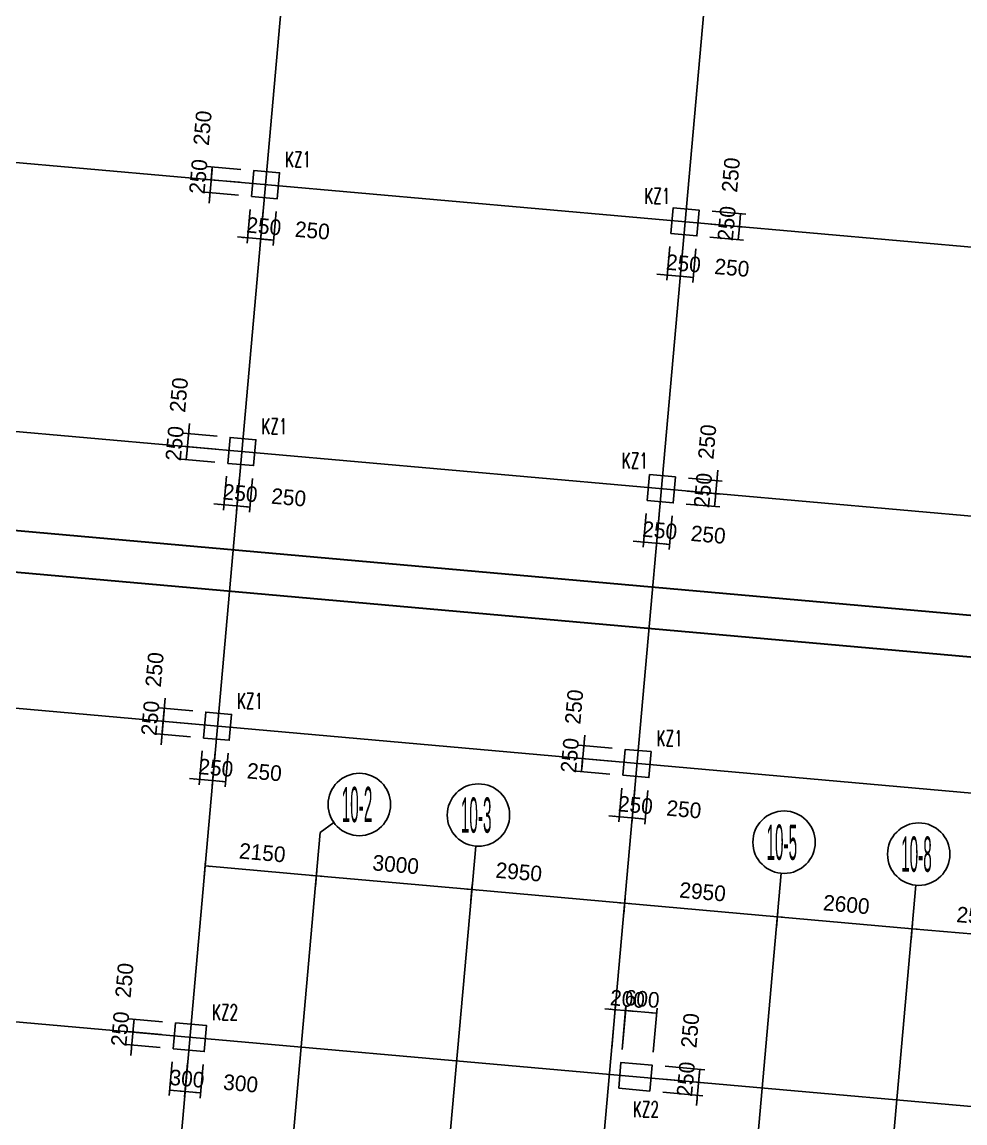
# Model space of a CAD drawing. Extents: x 19107 to 699106, y -67310 to 245688.
# Drawn here: x 598803 to 616937, y 76273 to 97433 of the extents above; entities that cross this region are included whole.
import ezdxf

# ---------------------------------------------------------------- set-up
doc = ezdxf.new("R2010")
doc.units = 0
doc.header["$LTSCALE"] = 100
doc.header["$MEASUREMENT"] = 0
for name, color, linetype in [('AXIS', 3, 'Continuous'), ('DIM', 3, 'Continuous'), ('DOTE', 253, 'Continuous'), ('L-AXIS', 3, 'Continuous')]:
    doc.layers.add(name, color=color, linetype=linetype)
doc.layers.add('Select Column Frame Position', color=7, linetype='Continuous', lineweight=0)
doc.styles.get("Standard").update_dxf_attribs({"font": 'standard'})
doc.styles.add('汉字', font='汉字')
doc.dimstyles.get("Standard").update_dxf_attribs({"dimtxt": 300, "dimasz": 100, "dimexe": 100, "dimexo": 250, "dimgap": 100, "dimtad": 0, "dimtoh": 1, "dimdec": 0, "dimdsep": 46, "dimcen": 0.09, "dimclrt": 7, "dimadec": 0, "dimazin": 0, "dimtfac": 1, "dimtdec": 4, "dimtofl": 0, "dimtmove": 0, "dimatfit": 3, "dimfxl": 1, "dimtolj": 1, "dimtzin": 0, "dimarcsym": 0})

# ---------------------------------------------------------------- blocks, each defined once
blk = doc.blocks.new('*D1012')
at = {"layer": 'L-AXIS', "color": 0, "linetype": 'ByBlock', "lineweight": -2}
for p, q in [((610373, 80284), (610401, 80597)), ((610392, 80497), (613330, 80236)), ((613312, 80024), (613339, 80336))]:
    blk.add_line(p, q, dxfattribs=at)
for points in [[(610392, 80497), (610493, 80505), (610490, 80472)], [(613330, 80236), (613229, 80229), (613232, 80262)]]:
    blk.add_solid(points, dxfattribs=at)
at = {"layer": 'L-AXIS', "color": 7, "linetype": 'Continuous', "lineweight": -2, "insert": (611892, 80715), "char_height": 300, "width": 775, "attachment_point": 5, "rotation": 354.9316, "style": '汉字'}
blk.add_mtext('2950', dxfattribs=at)
blk = doc.blocks.new('*D3986')
at = {"layer": 'L-AXIS', "color": 0, "linetype": 'ByBlock', "lineweight": -2}
for p, q in [((613312, 80024), (613339, 80336)), ((613330, 80236), (615920, 80007)), ((615901, 79794), (615929, 80106))]:
    blk.add_line(p, q, dxfattribs=at)
for points in [[(613330, 80236), (613431, 80244), (613429, 80211)], [(615920, 80007), (615819, 79999), (615822, 80032)]]:
    blk.add_solid(points, dxfattribs=at)
at = {"layer": 'L-AXIS', "color": 7, "linetype": 'Continuous', "lineweight": -2, "insert": (614656, 80470), "char_height": 300, "width": 775, "attachment_point": 5, "rotation": 354.9316, "style": '汉字'}
blk.add_mtext('2600', dxfattribs=at)
blk = doc.blocks.new('*D4329')
at = {"layer": 'L-AXIS', "color": 0, "linetype": 'ByBlock', "lineweight": -2}
for p, q in [((607435, 80545), (607462, 80857)), ((607453, 80758), (610392, 80497)), ((610373, 80284), (610401, 80597))]:
    blk.add_line(p, q, dxfattribs=at)
for points in [[(607453, 80758), (607555, 80765), (607552, 80732)], [(610392, 80497), (610291, 80489), (610294, 80523)]]:
    blk.add_solid(points, dxfattribs=at)
at = {"layer": 'L-AXIS', "color": 7, "linetype": 'Continuous', "lineweight": -2, "insert": (608357, 81096), "char_height": 300, "width": 775, "attachment_point": 5, "rotation": 354.9316, "style": '汉字'}
blk.add_mtext('2950', dxfattribs=at)
blk = doc.blocks.new('*D4660')
at = {"layer": 'L-AXIS', "color": 0, "linetype": 'ByBlock', "lineweight": -2}
for p, q in [((615901, 79794), (615929, 80106)), ((615920, 80007), (618460, 79782)), ((618441, 79569), (618469, 79881))]:
    blk.add_line(p, q, dxfattribs=at)
for points in [[(615920, 80007), (616021, 80015), (616018, 79981)], [(618460, 79782), (618359, 79774), (618362, 79807)]]:
    blk.add_solid(points, dxfattribs=at)
at = {"layer": 'L-AXIS', "color": 7, "linetype": 'Continuous', "lineweight": -2, "insert": (617221, 80243), "char_height": 300, "width": 780, "attachment_point": 5, "rotation": 354.9316, "style": '汉字'}
blk.add_mtext('2550', dxfattribs=at)
blk = doc.blocks.new('*D2031')
at = {"layer": 'L-AXIS', "color": 0, "linetype": 'ByBlock', "lineweight": -2}
for p, q in [((602305, 81000), (602332, 81312)), ((602324, 81213), (604465, 81023)), ((604446, 80810), (604474, 81122))]:
    blk.add_line(p, q, dxfattribs=at)
for points in [[(602324, 81213), (602425, 81220), (602422, 81187)], [(604465, 81023), (604364, 81015), (604367, 81048)]]:
    blk.add_solid(points, dxfattribs=at)
at = {"layer": 'L-AXIS', "color": 7, "linetype": 'Continuous', "lineweight": -2, "insert": (603425, 81466), "char_height": 300, "width": 775, "attachment_point": 5, "rotation": 354.9316, "style": '汉字'}
blk.add_mtext('2150', dxfattribs=at)
blk = doc.blocks.new('*D2933')
at = {"layer": 'L-AXIS', "color": 0, "linetype": 'ByBlock', "lineweight": -2}
for p, q in [((604446, 80810), (604474, 81122)), ((604465, 81023), (607453, 80758)), ((607435, 80545), (607462, 80857))]:
    blk.add_line(p, q, dxfattribs=at)
for points in [[(604465, 81023), (604566, 81031), (604563, 80997)], [(607453, 80758), (607352, 80750), (607355, 80783)]]:
    blk.add_solid(points, dxfattribs=at)
at = {"layer": 'L-AXIS', "color": 7, "linetype": 'Continuous', "lineweight": -2, "insert": (605990, 81239), "char_height": 300, "width": 780, "attachment_point": 5, "rotation": 354.9316, "style": '汉字'}
blk.add_mtext('3000', dxfattribs=at)
blk = doc.blocks.new('_AXISO')
blk.add_circle((0, 0), 0.5)
blk = doc.blocks.new('*D3064')
at = {"layer": 'DIM', "color": 0, "linetype": 'ByBlock', "lineweight": -2}
for p, q in [((601506, 78220), (600859, 78277)), ((600958, 78268), (600936, 78019)), ((601484, 77971), (600836, 78028))]:
    blk.add_line(p, q, dxfattribs=at)
for points in [[(600936, 78019), (600928, 78120), (600961, 78117)], [(600958, 78268), (600966, 78167), (600933, 78170)]]:
    blk.add_solid(points, dxfattribs=at)
at = {"layer": 'DIM', "color": 7, "linetype": 'Continuous', "lineweight": -2, "insert": (600773, 79014), "char_height": 300, "width": 566.67, "attachment_point": 5, "rotation": 84.9316, "style": '汉字'}
blk.add_mtext('250', dxfattribs=at)
blk = doc.blocks.new('*D3426')
at = {"layer": 'DIM', "color": 0, "linetype": 'ByBlock', "lineweight": -2}
for p, q in [((600954, 78218), (600896, 77571)), ((601484, 77971), (600836, 78028)), ((601462, 77722), (600814, 77779))]:
    blk.add_line(p, q, dxfattribs=at)
for points in [[(600936, 78019), (600928, 78120), (600961, 78117)], [(600914, 77770), (600922, 77669), (600889, 77672)]]:
    blk.add_solid(points, dxfattribs=at)
at = {"layer": 'DIM', "color": 7, "linetype": 'Continuous', "lineweight": -2, "insert": (600691, 78081), "char_height": 300, "width": 566.67, "attachment_point": 5, "rotation": 84.9316, "style": '汉字'}
blk.add_mtext('250', dxfattribs=at)
blk = doc.blocks.new('*D3747')
at = {"layer": 'DIM', "color": 0, "linetype": 'ByBlock', "lineweight": -2}
for p, q in [((601689, 77450), (601631, 76803)), ((601988, 77424), (601930, 76777)), ((601640, 76903), (601939, 76876))]:
    blk.add_line(p, q, dxfattribs=at)
for points in [[(601640, 76903), (601741, 76910), (601738, 76877)], [(601939, 76876), (601838, 76868), (601841, 76902)]]:
    blk.add_solid(points, dxfattribs=at)
at = {"layer": 'DIM', "color": 7, "linetype": 'Continuous', "lineweight": -2, "insert": (601976, 77124), "char_height": 300, "width": 566.67, "attachment_point": 5, "rotation": 354.9316, "style": '汉字'}
blk.add_mtext('300', dxfattribs=at)
blk = doc.blocks.new('*D1480')
at = {"layer": 'DIM', "color": 0, "linetype": 'ByBlock', "lineweight": -2}
for p, q in [((601988, 77424), (601930, 76777)), ((602286, 77397), (602229, 76750)), ((601939, 76876), (602238, 76850))]:
    blk.add_line(p, q, dxfattribs=at)
for points in [[(601939, 76876), (602040, 76884), (602037, 76851)], [(602238, 76850), (602137, 76842), (602140, 76875)]]:
    blk.add_solid(points, dxfattribs=at)
at = {"layer": 'DIM', "color": 7, "linetype": 'Continuous', "lineweight": -2, "insert": (603008, 77032), "char_height": 300, "width": 566.67, "attachment_point": 5, "rotation": 354.9316, "style": '汉字'}
blk.add_mtext('300', dxfattribs=at)
blk = doc.blocks.new('*D4372')
at = {"layer": 'DIM', "color": 0, "linetype": 'ByBlock', "lineweight": -2}
for p, q in [((610805, 87986), (610748, 87339)), ((611054, 87964), (610997, 87317)), ((610557, 87456), (611205, 87399))]:
    blk.add_line(p, q, dxfattribs=at)
for points in [[(610757, 87438), (610656, 87431), (610658, 87464)], [(611006, 87416), (611107, 87424), (611104, 87391)]]:
    blk.add_solid(points, dxfattribs=at)
at = {"layer": 'DIM', "color": 7, "linetype": 'Continuous', "lineweight": -2, "insert": (611068, 87662), "char_height": 300, "width": 566.67, "attachment_point": 5, "rotation": 354.9316, "style": '汉字'}
blk.add_mtext('250', dxfattribs=at)
blk = doc.blocks.new('*D4748')
at = {"layer": 'DIM', "color": 0, "linetype": 'ByBlock', "lineweight": -2}
for p, q in [((611054, 87964), (610997, 87317)), ((611303, 87942), (611246, 87295)), ((611006, 87416), (611255, 87394))]:
    blk.add_line(p, q, dxfattribs=at)
for points in [[(611006, 87416), (611107, 87424), (611104, 87391)], [(611255, 87394), (611154, 87387), (611156, 87420)]]:
    blk.add_solid(points, dxfattribs=at)
at = {"layer": 'DIM', "color": 7, "linetype": 'Continuous', "lineweight": -2, "insert": (612000, 87579), "char_height": 300, "width": 566.67, "attachment_point": 5, "rotation": 354.9316, "style": '汉字'}
blk.add_mtext('250', dxfattribs=at)
blk = doc.blocks.new('*D5059')
at = {"layer": 'DIM', "color": 0, "linetype": 'ByBlock', "lineweight": -2}
for p, q in [((611596, 88418), (612244, 88361)), ((612122, 88120), (612144, 88369)), ((611574, 88169), (612222, 88112))]:
    blk.add_line(p, q, dxfattribs=at)
for points in [[(612144, 88369), (612152, 88268), (612119, 88271)], [(612122, 88120), (612114, 88222), (612148, 88219)]]:
    blk.add_solid(points, dxfattribs=at)
at = {"layer": 'DIM', "color": 7, "linetype": 'Continuous', "lineweight": -2, "insert": (611899, 88432), "char_height": 300, "width": 566.67, "attachment_point": 5, "rotation": 84.9316, "style": '汉字'}
blk.add_mtext('250', dxfattribs=at)
blk = doc.blocks.new('*D111')
at = {"layer": 'DIM', "color": 0, "linetype": 'ByBlock', "lineweight": -2}
for p, q in [((611618, 88667), (612266, 88610)), ((612127, 88170), (612184, 88818)), ((611596, 88418), (612244, 88361))]:
    blk.add_line(p, q, dxfattribs=at)
for points in [[(612166, 88618), (612159, 88720), (612192, 88717)], [(612144, 88369), (612152, 88268), (612119, 88271)]]:
    blk.add_solid(points, dxfattribs=at)
at = {"layer": 'DIM', "color": 7, "linetype": 'Continuous', "lineweight": -2, "insert": (611981, 89364), "char_height": 300, "width": 566.67, "attachment_point": 5, "rotation": 84.9316, "style": '汉字'}
blk.add_mtext('250', dxfattribs=at)
blk = doc.blocks.new('*D3076')
at = {"layer": 'DIM', "color": 0, "linetype": 'ByBlock', "lineweight": -2}
for p, q in [((602024, 89719), (601966, 89071)), ((602554, 89471), (601907, 89528)), ((602532, 89222), (601885, 89279))]:
    blk.add_line(p, q, dxfattribs=at)
for points in [[(602006, 89520), (601998, 89621), (602032, 89618)], [(601984, 89271), (601992, 89170), (601959, 89172)]]:
    blk.add_solid(points, dxfattribs=at)
at = {"layer": 'DIM', "color": 7, "linetype": 'Continuous', "lineweight": -2, "insert": (601821, 90265), "char_height": 300, "width": 566.67, "attachment_point": 5, "rotation": 84.9316, "style": '汉字'}
blk.add_mtext('250', dxfattribs=at)
blk = doc.blocks.new('*D3437')
at = {"layer": 'DIM', "color": 0, "linetype": 'ByBlock', "lineweight": -2}
for p, q in [((602532, 89222), (601885, 89279)), ((601984, 89271), (601962, 89022)), ((602510, 88973), (601862, 89030))]:
    blk.add_line(p, q, dxfattribs=at)
for points in [[(601962, 89022), (601954, 89123), (601987, 89120)], [(601984, 89271), (601992, 89170), (601959, 89172)]]:
    blk.add_solid(points, dxfattribs=at)
at = {"layer": 'DIM', "color": 7, "linetype": 'Continuous', "lineweight": -2, "insert": (601739, 89333), "char_height": 300, "width": 566.67, "attachment_point": 5, "rotation": 84.9316, "style": '汉字'}
blk.add_mtext('250', dxfattribs=at)
blk = doc.blocks.new('*D3760')
at = {"layer": 'DIM', "color": 0, "linetype": 'ByBlock', "lineweight": -2}
for p, q in [((602737, 88702), (602679, 88054)), ((602986, 88680), (602928, 88032)), ((602489, 88172), (603136, 88114))]:
    blk.add_line(p, q, dxfattribs=at)
for points in [[(602688, 88154), (602587, 88146), (602590, 88179)], [(602937, 88132), (603038, 88140), (603035, 88107)]]:
    blk.add_solid(points, dxfattribs=at)
at = {"layer": 'DIM', "color": 7, "linetype": 'Continuous', "lineweight": -2, "insert": (602999, 88377), "char_height": 300, "width": 566.67, "attachment_point": 5, "rotation": 354.9316, "style": '汉字'}
blk.add_mtext('250', dxfattribs=at)
blk = doc.blocks.new('*D4119')
at = {"layer": 'DIM', "color": 0, "linetype": 'ByBlock', "lineweight": -2}
for p, q in [((602986, 88680), (602928, 88032)), ((603235, 88658), (603177, 88010)), ((602937, 88132), (603186, 88110))]:
    blk.add_line(p, q, dxfattribs=at)
for points in [[(602937, 88132), (603038, 88140), (603035, 88107)], [(603186, 88110), (603085, 88102), (603088, 88135)]]:
    blk.add_solid(points, dxfattribs=at)
at = {"layer": 'DIM', "color": 7, "linetype": 'Continuous', "lineweight": -2, "insert": (603932, 88295), "char_height": 300, "width": 566.67, "attachment_point": 5, "rotation": 354.9316, "style": '汉字'}
blk.add_mtext('250', dxfattribs=at)
blk = doc.blocks.new('*D4747')
at = {"layer": 'DIM', "color": 0, "linetype": 'ByBlock', "lineweight": -2}
for p, q in [((610343, 77687), (610417, 78533)), ((610409, 78434), (611006, 78381)), ((610941, 77634), (611015, 78481))]:
    blk.add_line(p, q, dxfattribs=at)
for points in [[(610409, 78434), (610510, 78441), (610507, 78408)], [(611006, 78381), (610905, 78373), (610908, 78407)]]:
    blk.add_solid(points, dxfattribs=at)
at = {"layer": 'DIM', "color": 7, "linetype": 'Continuous', "lineweight": -2, "insert": (610729, 78657), "char_height": 300, "width": 556.67, "attachment_point": 5, "rotation": 355, "style": '汉字'}
blk.add_mtext('600', dxfattribs=at)
blk = doc.blocks.new('*D4779')
at = {"layer": 'DIM', "color": 0, "linetype": 'ByBlock', "lineweight": -2}
for p, q in [((611260, 93116), (611203, 92469)), ((611509, 93094), (611452, 92447)), ((611012, 92586), (611660, 92529))]:
    blk.add_line(p, q, dxfattribs=at)
for points in [[(611212, 92568), (611110, 92561), (611113, 92594)], [(611461, 92546), (611562, 92554), (611559, 92521)]]:
    blk.add_solid(points, dxfattribs=at)
at = {"layer": 'DIM', "color": 7, "linetype": 'Continuous', "lineweight": -2, "insert": (611523, 92792), "char_height": 300, "width": 566.67, "attachment_point": 5, "rotation": 354.9316, "style": '汉字'}
blk.add_mtext('250', dxfattribs=at)
blk = doc.blocks.new('*D5131')
at = {"layer": 'DIM', "color": 0, "linetype": 'ByBlock', "lineweight": -2}
for p, q in [((611509, 93094), (611452, 92447)), ((611758, 93072), (611701, 92425)), ((611461, 92546), (611710, 92524))]:
    blk.add_line(p, q, dxfattribs=at)
for points in [[(611461, 92546), (611562, 92554), (611559, 92521)], [(611710, 92524), (611609, 92516), (611611, 92550)]]:
    blk.add_solid(points, dxfattribs=at)
at = {"layer": 'DIM', "color": 7, "linetype": 'Continuous', "lineweight": -2, "insert": (612455, 92709), "char_height": 300, "width": 566.67, "attachment_point": 5, "rotation": 354.9316, "style": '汉字'}
blk.add_mtext('250', dxfattribs=at)
blk = doc.blocks.new('*D142')
at = {"layer": 'DIM', "color": 0, "linetype": 'ByBlock', "lineweight": -2}
for p, q in [((612051, 93548), (612699, 93491)), ((612577, 93250), (612599, 93499)), ((612029, 93299), (612677, 93241))]:
    blk.add_line(p, q, dxfattribs=at)
for points in [[(612577, 93250), (612569, 93351), (612603, 93348)], [(612599, 93499), (612607, 93398), (612574, 93401)]]:
    blk.add_solid(points, dxfattribs=at)
at = {"layer": 'DIM', "color": 7, "linetype": 'Continuous', "lineweight": -2, "insert": (612354, 93562), "char_height": 300, "width": 566.67, "attachment_point": 5, "rotation": 84.9316, "style": '汉字'}
blk.add_mtext('250', dxfattribs=at)
blk = doc.blocks.new('*D3137')
at = {"layer": 'DIM', "color": 0, "linetype": 'ByBlock', "lineweight": -2}
for p, q in [((612073, 93797), (612721, 93740)), ((612599, 93499), (612621, 93748)), ((612051, 93548), (612699, 93491))]:
    blk.add_line(p, q, dxfattribs=at)
for points in [[(612621, 93748), (612629, 93647), (612596, 93650)], [(612599, 93499), (612591, 93600), (612625, 93597)]]:
    blk.add_solid(points, dxfattribs=at)
at = {"layer": 'DIM', "color": 7, "linetype": 'Continuous', "lineweight": -2, "insert": (612436, 94494), "char_height": 300, "width": 566.67, "attachment_point": 5, "rotation": 84.9316, "style": '汉字'}
blk.add_mtext('250', dxfattribs=at)
blk = doc.blocks.new('*D3465')
at = {"layer": 'DIM', "color": 0, "linetype": 'ByBlock', "lineweight": -2}
for p, q in [((603009, 94601), (602362, 94658)), ((602461, 94649), (602439, 94400)), ((602987, 94352), (602340, 94409))]:
    blk.add_line(p, q, dxfattribs=at)
for points in [[(602461, 94649), (602469, 94548), (602436, 94551)], [(602439, 94400), (602431, 94502), (602465, 94499)]]:
    blk.add_solid(points, dxfattribs=at)
at = {"layer": 'DIM', "color": 7, "linetype": 'Continuous', "lineweight": -2, "insert": (602276, 95395), "char_height": 300, "width": 566.67, "attachment_point": 5, "rotation": 84.9316, "style": '汉字'}
blk.add_mtext('250', dxfattribs=at)
blk = doc.blocks.new('*D3830')
at = {"layer": 'DIM', "color": 0, "linetype": 'ByBlock', "lineweight": -2}
for p, q in [((602457, 94600), (602399, 93952)), ((602987, 94352), (602340, 94409)), ((602965, 94103), (602317, 94160))]:
    blk.add_line(p, q, dxfattribs=at)
for points in [[(602439, 94400), (602431, 94502), (602465, 94499)], [(602417, 94151), (602425, 94050), (602392, 94053)]]:
    blk.add_solid(points, dxfattribs=at)
at = {"layer": 'DIM', "color": 7, "linetype": 'Continuous', "lineweight": -2, "insert": (602194, 94463), "char_height": 300, "width": 566.67, "attachment_point": 5, "rotation": 84.9316, "style": '汉字'}
blk.add_mtext('250', dxfattribs=at)
blk = doc.blocks.new('*D4149')
at = {"layer": 'DIM', "color": 0, "linetype": 'ByBlock', "lineweight": -2}
for p, q in [((603192, 93832), (603134, 93184)), ((603441, 93810), (603383, 93162)), ((602944, 93302), (603591, 93244))]:
    blk.add_line(p, q, dxfattribs=at)
for points in [[(603143, 93284), (603042, 93276), (603045, 93309)], [(603392, 93262), (603493, 93270), (603490, 93236)]]:
    blk.add_solid(points, dxfattribs=at)
at = {"layer": 'DIM', "color": 7, "linetype": 'Continuous', "lineweight": -2, "insert": (603454, 93507), "char_height": 300, "width": 566.67, "attachment_point": 5, "rotation": 354.9316, "style": '汉字'}
blk.add_mtext('250', dxfattribs=at)
blk = doc.blocks.new('*D1880')
at = {"layer": 'DIM', "color": 0, "linetype": 'ByBlock', "lineweight": -2}
for p, q in [((603441, 93810), (603383, 93162)), ((603690, 93788), (603632, 93140)), ((603392, 93262), (603641, 93240))]:
    blk.add_line(p, q, dxfattribs=at)
for points in [[(603392, 93262), (603493, 93270), (603490, 93236)], [(603641, 93240), (603540, 93232), (603543, 93265)]]:
    blk.add_solid(points, dxfattribs=at)
at = {"layer": 'DIM', "color": 7, "linetype": 'Continuous', "lineweight": -2, "insert": (604387, 93425), "char_height": 300, "width": 566.67, "attachment_point": 5, "rotation": 354.9316, "style": '汉字'}
blk.add_mtext('250', dxfattribs=at)
blk = doc.blocks.new('*D3148')
at = {"layer": 'DIM', "color": 0, "linetype": 'ByBlock', "lineweight": -2}
for p, q in [((609624, 83724), (609567, 83077)), ((610154, 83476), (609507, 83534)), ((610132, 83227), (609485, 83285))]:
    blk.add_line(p, q, dxfattribs=at)
for points in [[(609606, 83525), (609599, 83626), (609632, 83623)], [(609584, 83276), (609592, 83175), (609559, 83178)]]:
    blk.add_solid(points, dxfattribs=at)
at = {"layer": 'DIM', "color": 7, "linetype": 'Continuous', "lineweight": -2, "insert": (609421, 84270), "char_height": 300, "width": 566.67, "attachment_point": 5, "rotation": 84.9316, "style": '汉字'}
blk.add_mtext('250', dxfattribs=at)
blk = doc.blocks.new('*D3517')
at = {"layer": 'DIM', "color": 0, "linetype": 'ByBlock', "lineweight": -2}
for p, q in [((610132, 83227), (609485, 83285)), ((609584, 83276), (609562, 83027)), ((610110, 82978), (609463, 83036))]:
    blk.add_line(p, q, dxfattribs=at)
for points in [[(609584, 83276), (609592, 83175), (609559, 83178)], [(609562, 83027), (609554, 83128), (609588, 83125)]]:
    blk.add_solid(points, dxfattribs=at)
at = {"layer": 'DIM', "color": 7, "linetype": 'Continuous', "lineweight": -2, "insert": (609339, 83338), "char_height": 300, "width": 566.67, "attachment_point": 5, "rotation": 84.9316, "style": '汉字'}
blk.add_mtext('250', dxfattribs=at)
blk = doc.blocks.new('*D3847')
at = {"layer": 'DIM', "color": 0, "linetype": 'ByBlock', "lineweight": -2}
for p, q in [((610337, 82707), (610280, 82060)), ((610586, 82685), (610529, 82037)), ((610089, 82177), (610737, 82119))]:
    blk.add_line(p, q, dxfattribs=at)
for points in [[(610288, 82159), (610187, 82151), (610190, 82185)], [(610537, 82137), (610638, 82145), (610636, 82112)]]:
    blk.add_solid(points, dxfattribs=at)
at = {"layer": 'DIM', "color": 7, "linetype": 'Continuous', "lineweight": -2, "insert": (610600, 82383), "char_height": 300, "width": 566.67, "attachment_point": 5, "rotation": 354.9316, "style": '汉字'}
blk.add_mtext('250', dxfattribs=at)
blk = doc.blocks.new('*D4210')
at = {"layer": 'DIM', "color": 0, "linetype": 'ByBlock', "lineweight": -2}
for p, q in [((610586, 82685), (610529, 82037)), ((610835, 82663), (610778, 82015)), ((610537, 82137), (610786, 82115))]:
    blk.add_line(p, q, dxfattribs=at)
for points in [[(610537, 82137), (610638, 82145), (610636, 82112)], [(610786, 82115), (610685, 82107), (610688, 82140)]]:
    blk.add_solid(points, dxfattribs=at)
at = {"layer": 'DIM', "color": 7, "linetype": 'Continuous', "lineweight": -2, "insert": (611532, 82300), "char_height": 300, "width": 566.67, "attachment_point": 5, "rotation": 354.9316, "style": '汉字'}
blk.add_mtext('250', dxfattribs=at)
blk = doc.blocks.new('*D1802')
at = {"layer": 'DIM', "color": 0, "linetype": 'ByBlock', "lineweight": -2}
for p, q in [((601556, 84440), (601498, 83792)), ((602086, 84192), (601438, 84249)), ((602064, 83943), (601416, 84000))]:
    blk.add_line(p, q, dxfattribs=at)
for points in [[(601538, 84240), (601530, 84341), (601563, 84338)], [(601516, 83991), (601524, 83890), (601490, 83893)]]:
    blk.add_solid(points, dxfattribs=at)
at = {"layer": 'DIM', "color": 7, "linetype": 'Continuous', "lineweight": -2, "insert": (601353, 84986), "char_height": 300, "width": 566.67, "attachment_point": 5, "rotation": 84.9316, "style": '汉字'}
blk.add_mtext('250', dxfattribs=at)
blk = doc.blocks.new('*D1830')
at = {"layer": 'DIM', "color": 0, "linetype": 'ByBlock', "lineweight": -2}
for p, q in [((601534, 84191), (601476, 83543)), ((602064, 83943), (601416, 84000)), ((602042, 83694), (601394, 83751))]:
    blk.add_line(p, q, dxfattribs=at)
for points in [[(601516, 83991), (601508, 84092), (601541, 84089)], [(601494, 83742), (601502, 83641), (601468, 83644)]]:
    blk.add_solid(points, dxfattribs=at)
at = {"layer": 'DIM', "color": 7, "linetype": 'Continuous', "lineweight": -2, "insert": (601270, 84053), "char_height": 300, "width": 566.67, "attachment_point": 5, "rotation": 84.9316, "style": '汉字'}
blk.add_mtext('250', dxfattribs=at)
blk = doc.blocks.new('*D2157')
at = {"layer": 'DIM', "color": 0, "linetype": 'ByBlock', "lineweight": -2}
for p, q in [((602269, 83423), (602211, 82775)), ((602518, 83401), (602460, 82753)), ((602021, 82892), (602668, 82835))]:
    blk.add_line(p, q, dxfattribs=at)
for points in [[(602220, 82875), (602119, 82867), (602122, 82900)], [(602469, 82853), (602570, 82860), (602567, 82827)]]:
    blk.add_solid(points, dxfattribs=at)
at = {"layer": 'DIM', "color": 7, "linetype": 'Continuous', "lineweight": -2, "insert": (602531, 83098), "char_height": 300, "width": 566.67, "attachment_point": 5, "rotation": 354.9316, "style": '汉字'}
blk.add_mtext('250', dxfattribs=at)
blk = doc.blocks.new('*D2501')
at = {"layer": 'DIM', "color": 0, "linetype": 'ByBlock', "lineweight": -2}
for p, q in [((602518, 83401), (602460, 82753)), ((602767, 83378), (602709, 82731)), ((602469, 82853), (602718, 82831))]:
    blk.add_line(p, q, dxfattribs=at)
for points in [[(602469, 82853), (602570, 82860), (602567, 82827)], [(602718, 82831), (602617, 82823), (602620, 82856)]]:
    blk.add_solid(points, dxfattribs=at)
at = {"layer": 'DIM', "color": 7, "linetype": 'Continuous', "lineweight": -2, "insert": (603464, 83015), "char_height": 300, "width": 566.67, "attachment_point": 5, "rotation": 354.9316, "style": '汉字'}
blk.add_mtext('250', dxfattribs=at)
blk = doc.blocks.new('*D4403')
at = {"layer": 'DIM', "color": 0, "linetype": 'ByBlock', "lineweight": -2}
for p, q in [((611776, 76606), (611833, 77254)), ((611146, 77114), (611915, 77045)), ((611124, 76865), (611893, 76796))]:
    blk.add_line(p, q, dxfattribs=at)
for points in [[(611815, 77054), (611808, 77155), (611841, 77152)], [(611793, 76805), (611801, 76704), (611768, 76707)]]:
    blk.add_solid(points, dxfattribs=at)
at = {"layer": 'DIM', "color": 7, "linetype": 'Continuous', "lineweight": -2, "insert": (611570, 77116), "char_height": 300, "width": 566.67, "attachment_point": 5, "rotation": 84.9316, "style": '汉字'}
blk.add_mtext('250', dxfattribs=at)
blk = doc.blocks.new('*D339')
at = {"layer": 'DIM', "color": 0, "linetype": 'ByBlock', "lineweight": -2}
for p, q in [((611168, 77363), (611937, 77294)), ((611815, 77054), (611837, 77303)), ((611146, 77114), (611915, 77045))]:
    blk.add_line(p, q, dxfattribs=at)
for points in [[(611837, 77303), (611845, 77202), (611812, 77205)], [(611815, 77054), (611808, 77155), (611841, 77152)]]:
    blk.add_solid(points, dxfattribs=at)
at = {"layer": 'DIM', "color": 7, "linetype": 'Continuous', "lineweight": -2, "insert": (611653, 78049), "char_height": 300, "width": 566.67, "attachment_point": 5, "rotation": 84.9316, "style": '汉字'}
blk.add_mtext('250', dxfattribs=at)
blk = doc.blocks.new('*D4739')
at = {"layer": 'DIM', "color": 0, "linetype": 'ByBlock', "lineweight": -2}
for p, q in [((610144, 77704), (610219, 78551)), ((610343, 77687), (610419, 78533)), ((610609, 78416), (610011, 78469))]:
    blk.add_line(p, q, dxfattribs=at)
for points in [[(610210, 78451), (610109, 78444), (610112, 78477)], [(610410, 78434), (610511, 78442), (610508, 78408)]]:
    blk.add_solid(points, dxfattribs=at)
at = {"layer": 'DIM', "color": 7, "linetype": 'Continuous', "lineweight": -2, "insert": (610447, 78656), "char_height": 300, "width": 566.67, "attachment_point": 5, "rotation": 354.9316, "style": '汉字'}
blk.add_mtext('200', dxfattribs=at)
blk = doc.blocks.new('后浇带现场')
at = {"color": 6, "lineweight": 30}
for points in [[(812307, 611982), (780627, 614792)], [(812236, 611185), (780557, 613995)]]:
    blk.add_lwpolyline(points, dxfattribs=at)

msp = doc.modelspace()

# ---------------------------------------------------------------- linework, layer by layer
at = {"layer": 'DOTE'}
for p, q in [((605079.6, 112287.1), (599065, 44471.9)), ((612569.3, 105047.1), (607133.4, 43756.3)), ((665939.9, 88768.5), (595366.9, 95027.7)), ((665484.9, 83638.6), (587740.1, 90533.9)), ((665016.7, 78359.4), (587271.8, 85254.6)), ((604424.2, 80560.9), (603413.6, 69165.7)), ((607412.5, 80295.8), (606242.8, 67107.7)), ((613289.4, 79774.6), (612119.8, 66586.5)), ((615879.3, 79544.9), (614709.6, 66356.8)), ((586343.3, 79313.4), (664486.6, 72382.8))]:
    msp.add_line(p, q, dxfattribs=at)
at = {"layer": 'L-AXIS'}
for p, q in [((604539.3, 81858.1), (604801.3, 82045.3)), ((604539.3, 81858.1), (604424.2, 80560.9)), ((607527.6, 81593.1), (607412.5, 80295.8)), ((613404.5, 81071.9), (613289.4, 79774.6)), ((615994.3, 80842.2), (615879.3, 79544.9))]:
    msp.add_line(p, q, dxfattribs=at)
at = {"layer": 'Select Column Frame Position', "color": 7, "linetype": 'Continuous', "lineweight": -3}
for points in [[(603213.9, 94080.8), (603711.9, 94036.6), (603756.1, 94534.6), (603258.1, 94578.8), (603213.9, 94080.8)], [(611282.2, 93365.2), (611780.3, 93321), (611824.4, 93819), (611326.4, 93863.2), (611282.2, 93365.2)], [(602758.9, 88950.9), (603257, 88906.7), (603301.1, 89404.8), (602803.1, 89448.9), (602758.9, 88950.9)], [(610827.3, 88235.3), (611325.3, 88191.1), (611369.5, 88689.2), (610871.4, 88733.3), (610827.3, 88235.3)], [(602290.7, 83671.6), (602788.7, 83627.4), (602832.9, 84125.5), (602334.9, 84169.7), (602290.7, 83671.6)], [(610359, 82956), (610857.1, 82911.9), (610901.2, 83409.9), (610403.2, 83454.1), (610359, 82956)], [(601710.8, 77699.5), (602308.5, 77646.5), (602352.7, 78144.5), (601755, 78197.5), (601710.8, 77699.5)], [(610277.2, 76939.7), (610874.9, 76886.7), (610919, 77384.8), (610321.4, 77437.8), (610277.2, 76939.7)]]:
    msp.add_lwpolyline(points, dxfattribs=at)

# ---------------------------------------------------------------- block references
at = {"color": 3, "lineweight": 30}
msp.add_blockref('后浇带现场', (-182998.7, -527042.1), dxfattribs=at)
at = {"layer": 'AXIS'}
ref = msp.add_blockref('_AXISO', (605289.6, 82394), dxfattribs=dict(at, xscale=1199.999999999997, yscale=1200, rotation=359.999645787379))
ref.add_attrib('A', '10-2', (604950.1, 82054.5), dxfattribs={"height": 678.82, "style": '汉字', "width": 0.325})
ref = msp.add_blockref('_AXISO', (607580.6, 82190.8), dxfattribs=dict(at, xscale=1199.999999999997, yscale=1200, rotation=359.999645787379))
ref.add_attrib('A', '10-3', (607241.1, 81851.4), dxfattribs={"height": 678.82, "style": '汉字', "width": 0.325})
ref = msp.add_blockref('_AXISO', (613457.5, 81669.5), dxfattribs=dict(at, xscale=1199.999999999997, yscale=1200, rotation=359.999645787379))
ref.add_attrib('A', '10-5', (613118.1, 81330.1), dxfattribs={"height": 678.82, "style": '汉字', "width": 0.325})
ref = msp.add_blockref('_AXISO', (616047.3, 81439.8), dxfattribs=dict(at, xscale=1199.999999999997, yscale=1200, rotation=359.999645787379))
ref.add_attrib('A', '10-8', (615707.9, 81100.4), dxfattribs={"height": 678.82, "style": '汉字', "width": 0.325})

# ---------------------------------------------------------------- texts
at = {"color": 200, "linetype": 'Continuous', "lineweight": -3, "width": 0.7}
for s, p in [('KZ1', (603862.2, 94640.7)), ('KZ1', (610770.5, 93936.8)), ('KZ1', (603407.2, 89510.8)), ('KZ1', (610338.6, 88852)), ('KZ1', (602939, 84231.5)), ('KZ1', (611007.3, 83516)), ('KZ2', (602458.7, 78250.6)), ('KZ2', (610552.2, 76386.3))]:
    msp.add_text(s, height=300, dxfattribs=at).set_placement(p)

# ---------------------------------------------------------------- dimensions: what is measured, and where the dimension line sits
at = {"layer": 'DIM', "color": 200}
for p1, p2, distance, picture, middle in [((603258.1, 94578.8), (603236, 94329.8), -800, '*D3465', (602231.4, 94888.8)), ((611802.4, 93570), (611824.4, 93819), -800, '*D3137', (612391.6, 93987.7)), ((603236, 94329.8), (603213.9, 94080.8), -800, '*D3830', (602148.7, 93956.3)), ((603213.9, 94080.8), (603462.9, 94058.7), -800, '*D4149', (602948.1, 93552.2)), ((603462.9, 94058.7), (603711.9, 94036.6), -800, '*D1880', (603880.6, 93469.5)), ((611780.3, 93321), (611802.4, 93570), -800, '*D142', (612308.9, 93055.2)), ((611282.2, 93365.2), (611531.3, 93343.1), -800, '*D4779', (611016.4, 92836.6)), ((611531.3, 93343.1), (611780.3, 93321), -800, '*D5131', (611948.9, 92753.9)), ((602803.1, 89448.9), (602781, 89199.9), -800, '*D3076', (601776.5, 89758.9)), ((602781, 89199.9), (602758.9, 88950.9), -800, '*D3437', (601693.8, 88826.4)), ((611347.4, 88440.2), (611369.5, 88689.2), -800, '*D111', (611936.6, 88857.8)), ((602758.9, 88950.9), (603008, 88928.8), -800, '*D3760', (602493.1, 88422.3)), ((603008, 88928.8), (603257, 88906.7), -800, '*D4119', (603425.6, 88339.6)), ((611325.3, 88191.1), (611347.4, 88440.2), -800, '*D5059', (611853.9, 87925.3)), ((610827.3, 88235.3), (611076.3, 88213.2), -800, '*D4372', (610561.4, 87706.7)), ((611076.3, 88213.2), (611325.3, 88191.1), -800, '*D4748', (611493.9, 87624)), ((602334.9, 84169.7), (602312.8, 83920.6), -800, '*D1802', (601308.2, 84479.6)), ((610403.2, 83454.1), (610381.1, 83205), -800, '*D3148', (609376.6, 83764.1)), ((602312.8, 83920.6), (602290.7, 83671.6), -800, '*D1830', (601225.5, 83547.1)), ((602290.7, 83671.6), (602539.7, 83649.5), -800, '*D2157', (602024.9, 83143)), ((602539.7, 83649.5), (602788.7, 83627.4), -800, '*D2501', (602957.4, 83060.3)), ((610381.1, 83205), (610359, 82956), -800, '*D3517', (609293.9, 82831.6)), ((610359, 82956), (610608.1, 82933.9), -800, '*D3847', (610093.2, 82427.4)), ((610608.1, 82933.9), (610857.1, 82911.9), -800, '*D4210', (611025.7, 82344.7)), ((601755, 78197.5), (601732.9, 77948.5), -800, '*D3064', (600728.4, 78507.5)), ((610321.4, 77437.8), (610122.2, 77455.4), -999.9, '*D4739', (609965.9, 78698.6)), ((601732.9, 77948.5), (601710.8, 77699.5), -800, '*D3426', (600645.7, 77575)), ((601710.8, 77699.5), (602009.7, 77673), -800, '*D3747', (601445, 77170.9)), ((602009.7, 77673), (602308.5, 77646.5), -800, '*D1480', (602477.1, 77079.4)), ((610874.9, 76886.7), (610897, 77135.7), -922, '*D4403', (611525, 76610.1))]:
    dim = msp.add_aligned_dim(p1=p1, p2=p2, distance=distance, dimstyle='Standard', dxfattribs=at)
    dim.commit()
    dim.dimension.update_dxf_attribs({"geometry": picture, "text_midpoint": middle})
for base, p1, angle, picture, middle in [((611006.2, 78381.3), (610321.4, 77437.8), 355, '*D4747', (610729.2, 78656.5)), ((611837.5, 77303.3), (610897, 77135.7), 264.93165, '*D339', (611607.7, 77542.6))]:
    dim = msp.add_linear_dim(base=base, p1=p1, p2=(610919, 77384.8), angle=angle, dimstyle='Standard', dxfattribs=at)
    dim.commit()
    dim.dimension.update_dxf_attribs({"geometry": picture, "text_midpoint": middle})
at = {"layer": 'L-AXIS'}
for base, p1, p2, picture, middle in [((604465.2, 81022.8), (602282.6, 80750.8), (604424.2, 80560.9), '*D2031', (603425.3, 81466.4)), ((607453.5, 80757.7), (604424.2, 80560.9), (607412.5, 80295.8), '*D2933', (605990.3, 81238.9)), ((610391.9, 80497.1), (607412.5, 80295.8), (610351, 80035.2), '*D4329', (608356.6, 81095.7)), ((613330.4, 80236.5), (610351, 80035.2), (613289.4, 79774.6), '*D1012', (611892.1, 80715.4)), ((615920.2, 80006.8), (613289.4, 79774.6), (615879.3, 79544.9), '*D3986', (614656.2, 80470.3)), ((618460.3, 79781.5), (615879.3, 79544.9), (618419.3, 79319.6), '*D4660', (617221.2, 80242.8))]:
    dim = msp.add_linear_dim(base=base, p1=p1, p2=p2, angle=354.93165, dimstyle='Standard', dxfattribs=at)
    dim.commit()
    dim.dimension.update_dxf_attribs({"geometry": picture, "text_midpoint": middle})

doc.saveas('drawing.dxf')
